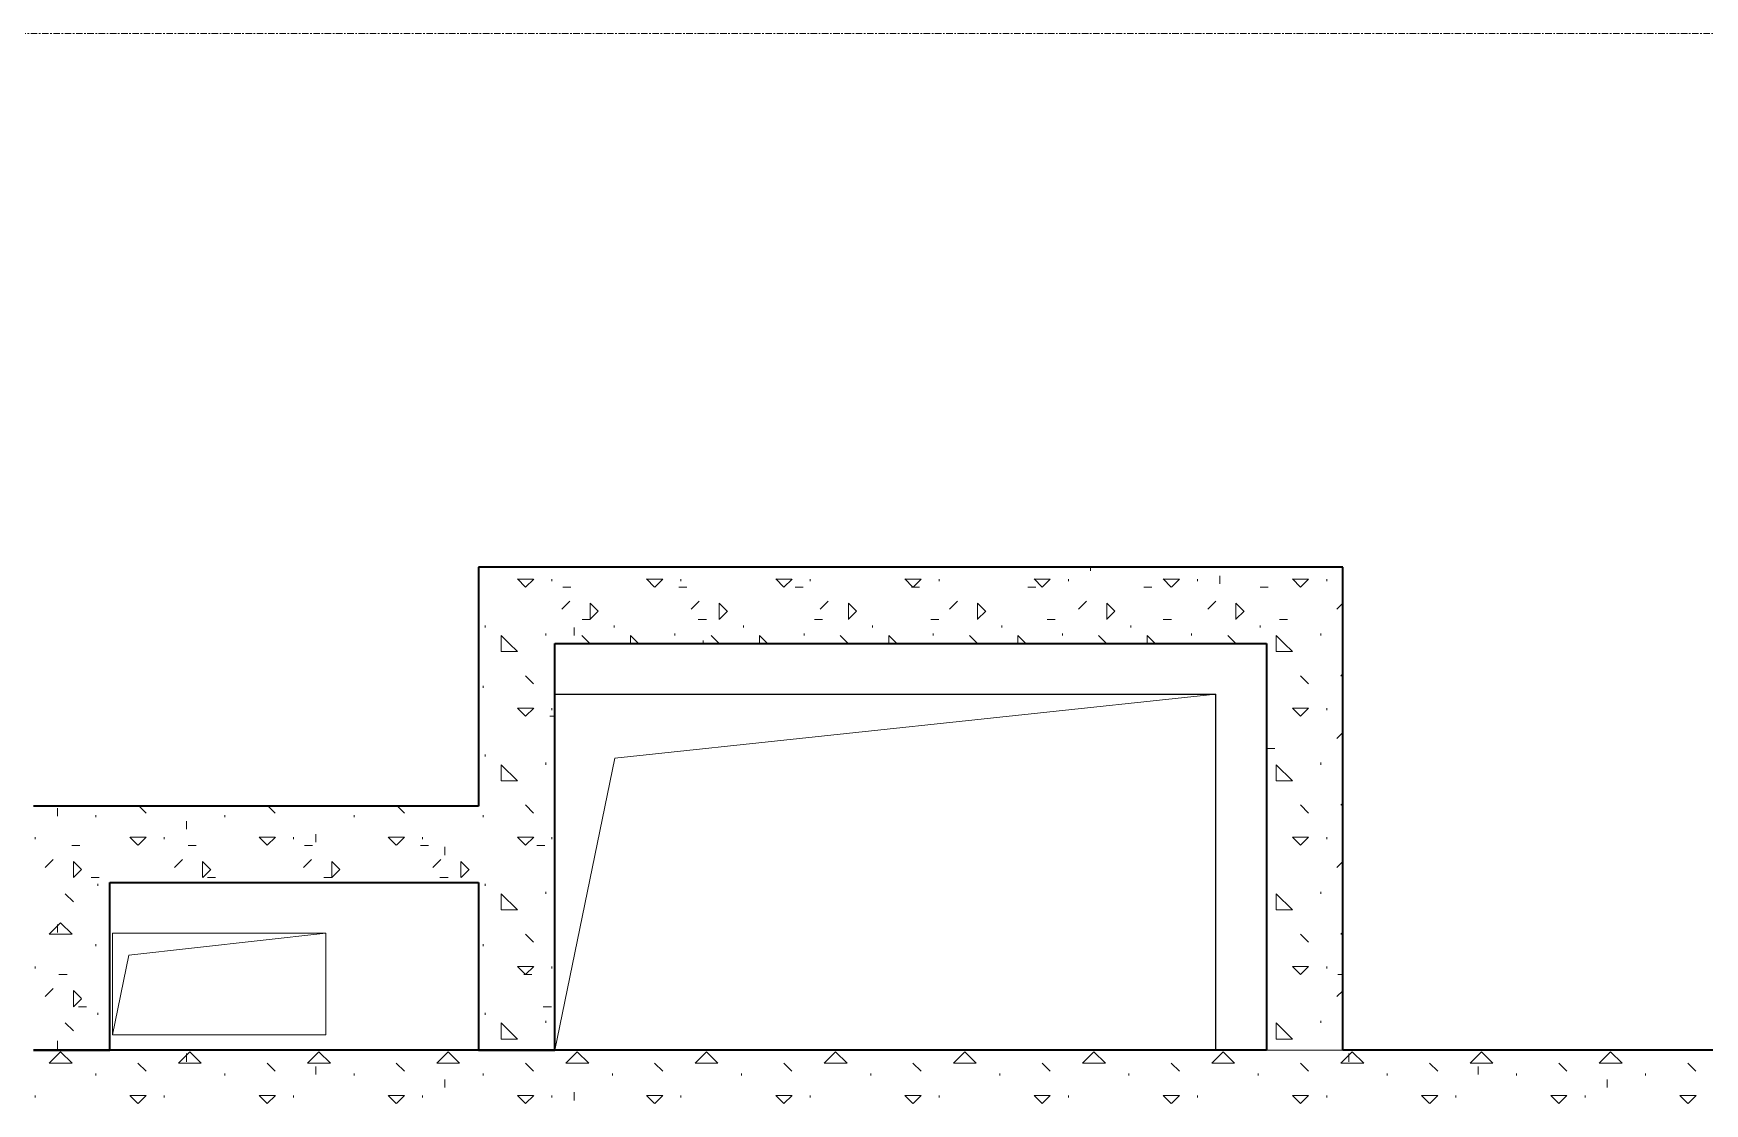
# Model space of a CAD drawing. Header units: millimetres. Extents: x -4948 to 42228, y -4856 to 69378.
# Drawn here: x 31084 to 34370, y 48387 to 50492 of the extents above; entities that cross this region are included whole.
import ezdxf

# ---------------------------------------------------------------- set-up
doc = ezdxf.new("R2010")
doc.units = ezdxf.units.MM
doc.linetypes.add('Линия сетки', pattern=[22.225, 12.7, -3.175, 3.175, -3.175])
for name, color, linetype, lineweight in [('A-DETL', 90, 'Continuous', 9), ('A-DETL-THIN', 151, 'Continuous', 13), ('A-FLOR', 192, 'Continuous', 13), ('A-WALL', 113, 'Continuous', 13), ('A-WALL-PATT', 111, 'Continuous', 13), ('I-WALL', 2, 'Continuous', 13), ('S-GRID', 1, 'Continuous', 30)]:
    doc.layers.add(name, color=color, linetype=linetype, lineweight=lineweight)

# ---------------------------------------------------------------- blocks, each defined once
blk = doc.blocks.new('27ELB-RD-AR-0000-BIM_rvt-1-1 этаж отм_ _0_000 лотки')
at = {"layer": 'A-DETL', "color": 252}
for p, q in [((32108.9, 48492.1), (32108.9, 49192.1)), ((32108.9, 49192.1), (33408.9, 49192.1)), ((32226.9, 49066.8), (33408.9, 49192.1)), ((33408.9, 48492.1), (33408.9, 49192.1)), ((32108.9, 48492.1), (32226.9, 49066.8)), ((32108.9, 48492.1), (33408.9, 48492.1))]:
    blk.add_line(p, q, dxfattribs=at)
at = {"layer": 'A-DETL-THIN', "color": 252, "lineweight": 9}
for p, q in [((31239.2, 48722.5), (31659.2, 48722.5)), ((31239.2, 48522.5), (31239.2, 48722.5)), ((31271.4, 48679.2), (31659.2, 48722.5)), ((31659.2, 48722.5), (31659.2, 48522.5)), ((31239.2, 48522.5), (31271.4, 48679.2)), ((31659.2, 48522.5), (31239.2, 48522.5))]:
    blk.add_line(p, q, dxfattribs=at)
at = {"layer": 'A-WALL', "color": 252, "lineweight": 9}
blk.add_line((33508.9, 48492.1), (33658.9, 48492.1), dxfattribs=at)
at = {"layer": 'A-WALL-PATT', "color": 252, "linetype": 'Continuous', "lineweight": 9}
for p, q in [((33162.9, 49434.7), (33162.9, 49442.1)), ((32051.5, 49403.1), (32035.6, 49419)), ((32035.8, 49418.9), (32067.5, 49418.9)), ((32051.7, 49403.1), (32067.6, 49418.9)), ((32103.2, 49414.9), (32103.2, 49418.9)), ((32124.7, 49403), (32140.5, 49403)), ((32305.5, 49403.1), (32289.6, 49419)), ((32289.8, 49418.9), (32321.5, 49418.9)), ((32305.7, 49403.1), (32321.6, 49418.9)), ((32353.2, 49403), (32369.1, 49403)), ((32357.2, 49414.9), (32357.2, 49418.9)), ((32559.5, 49403.1), (32543.6, 49419)), ((32543.8, 49418.9), (32575.5, 49418.9)), ((32559.7, 49403.1), (32575.6, 49418.9)), ((32581.8, 49403), (32597.7, 49403)), ((32611.2, 49414.9), (32611.2, 49418.9)), ((32813.5, 49403.1), (32797.6, 49419)), ((32797.8, 49418.9), (32829.5, 49418.9)), ((32810.4, 49403), (32826.3, 49403)), ((32813.7, 49403.1), (32829.6, 49418.9)), ((32865.2, 49414.9), (32865.2, 49418.9)), ((33039.1, 49403), (33054.9, 49403)), ((33067.5, 49403.1), (33051.6, 49419)), ((33051.8, 49418.9), (33083.5, 49418.9)), ((33067.7, 49403.1), (33083.6, 49418.9)), ((33119.2, 49414.9), (33119.2, 49418.9)), ((33267.6, 49403), (33283.5, 49403)), ((33321.5, 49403.1), (33305.6, 49419)), ((33305.7, 49418.9), (33337.5, 49418.9)), ((33321.7, 49403.1), (33337.6, 49418.9)), ((33373.2, 49414.9), (33373.2, 49418.9)), ((33416.9, 49409.3), (33416.9, 49425.2)), ((33496.2, 49403), (33512.1, 49403)), ((33575.5, 49403.1), (33559.6, 49419)), ((33559.8, 49418.9), (33591.5, 49418.9)), ((33575.7, 49403.1), (33591.6, 49418.9)), ((33627.2, 49414.9), (33627.2, 49418.9)), ((32123.1, 49359.4), (32139, 49375.3)), ((32194.3, 49355.5), (32178.5, 49371.4)), ((32178.6, 49339.5), (32178.6, 49371.2)), ((32377.1, 49359.4), (32393, 49375.3)), ((32448.3, 49355.5), (32432.5, 49371.4)), ((32432.6, 49339.5), (32432.6, 49371.2)), ((32631.1, 49359.4), (32647, 49375.3)), ((32702.3, 49355.5), (32686.5, 49371.4)), ((32686.6, 49339.5), (32686.6, 49371.2)), ((32885.1, 49359.4), (32901, 49375.3)), ((32956.3, 49355.5), (32940.5, 49371.4)), ((32940.6, 49339.5), (32940.6, 49371.2)), ((33139.1, 49359.4), (33155, 49375.3)), ((33210.3, 49355.5), (33194.5, 49371.4)), ((33194.6, 49339.5), (33194.6, 49371.2)), ((33393.1, 49359.4), (33409, 49375.3)), ((33464.3, 49355.5), (33448.5, 49371.4)), ((33448.6, 49339.5), (33448.6, 49371.2)), ((33647.1, 49359.4), (33658.9, 49371.1)), ((31972.2, 49323.6), (31972.2, 49327.6)), ((32162.8, 49339.5), (32178.6, 49339.5)), ((32178.7, 49339.6), (32194.6, 49355.4)), ((32226.2, 49323.6), (32226.2, 49327.6)), ((32391.3, 49339.5), (32407.2, 49339.5)), ((32432.7, 49339.6), (32448.6, 49355.4)), ((32480.2, 49323.6), (32480.2, 49327.6)), ((32620, 49339.5), (32635.8, 49339.5)), ((32686.7, 49339.6), (32702.6, 49355.4)), ((32734.2, 49323.6), (32734.2, 49327.6)), ((32848.6, 49339.5), (32864.4, 49339.5)), ((32940.7, 49339.6), (32956.6, 49355.4)), ((32988.2, 49323.6), (32988.2, 49327.6)), ((33077.1, 49339.5), (33093, 49339.5)), ((33194.7, 49339.6), (33210.6, 49355.4)), ((33242.2, 49323.6), (33242.2, 49327.6)), ((33305.7, 49339.5), (33321.6, 49339.5)), ((33448.7, 49339.6), (33464.6, 49355.4)), ((33496.2, 49323.6), (33496.2, 49327.6)), ((33534.3, 49339.5), (33550.2, 49339.5)), ((32004, 49292.1), (32004, 49307.7)), ((32019.6, 49292.1), (32004, 49307.7)), ((32091.3, 49307.7), (32091.3, 49311.7)), ((32146.9, 49307.7), (32146.9, 49323.6)), ((32178.3, 49292.1), (32162.6, 49307.9)), ((32258, 49292.1), (32258, 49307.7)), ((32273.6, 49292.1), (32258, 49307.7)), ((32345.3, 49307.7), (32345.3, 49311.7)), ((32400.9, 49292.1), (32400.9, 49298.2)), ((32432.3, 49292.1), (32416.6, 49307.9)), ((32512, 49292.1), (32512, 49307.7)), ((32527.6, 49292.1), (32512, 49307.7)), ((32599.3, 49307.7), (32599.3, 49311.7)), ((32686.3, 49292.1), (32670.6, 49307.9)), ((32766, 49292.1), (32766, 49307.7)), ((32781.6, 49292.1), (32766, 49307.7)), ((32853.3, 49307.7), (32853.3, 49311.7)), ((32940.3, 49292.1), (32924.6, 49307.9)), ((33020, 49292.1), (33020, 49307.7)), ((33035.6, 49292.1), (33020, 49307.7)), ((33107.3, 49307.7), (33107.3, 49311.7)), ((33194.3, 49292.1), (33178.6, 49307.9)), ((33274, 49292.1), (33274, 49307.7)), ((33289.6, 49292.1), (33274, 49307.7)), ((33361.3, 49307.7), (33361.3, 49311.7)), ((33448.3, 49292.1), (33432.6, 49307.9)), ((33528, 49292.1), (33528, 49307.7)), ((33543.6, 49292.1), (33528, 49307.7)), ((33615.3, 49307.7), (33615.3, 49311.7)), ((32004, 49276), (32004, 49292.1)), ((32004, 49276), (32035.8, 49276)), ((32035.7, 49276), (32019.6, 49292.1)), ((33528, 49276), (33528, 49292.1)), ((33528, 49276), (33559.8, 49276)), ((33559.7, 49276), (33543.6, 49292.1)), ((33655, 49228.3), (33658.9, 49232.2)), ((31968.3, 49204.6), (31968.3, 49208.5)), ((32067.3, 49212.6), (32051.5, 49228.5)), ((33591.3, 49212.6), (33575.5, 49228.5)), ((33655, 49228.4), (33658.9, 49228.4)), ((32051.5, 49149.1), (32035.6, 49165)), ((32035.8, 49164.9), (32067.5, 49164.9)), ((32051.7, 49149.1), (32067.6, 49164.9)), ((32103.2, 49160.9), (32103.2, 49164.9)), ((33575.5, 49149.1), (33559.6, 49165)), ((33559.8, 49164.9), (33591.5, 49164.9)), ((33575.7, 49149.1), (33591.6, 49164.9)), ((33627.2, 49160.9), (33627.2, 49164.9)), ((32099.2, 49149), (32108.9, 49149)), ((33647.1, 49105.4), (33658.9, 49117.1)), ((31972.2, 49069.6), (31972.2, 49073.6)), ((33508.9, 49085.5), (33524.8, 49085.5)), ((32004, 49022), (32004, 49053.7)), ((32035.7, 49022), (32004, 49053.7)), ((32091.3, 49053.7), (32091.3, 49057.7)), ((33528, 49022), (33528, 49053.7)), ((33559.7, 49022), (33528, 49053.7)), ((33615.3, 49053.7), (33615.3, 49057.7)), ((32004, 49022), (32035.8, 49022)), ((33528, 49022), (33559.8, 49022)), ((31130.9, 48952.1), (31130.9, 48968)), ((31305.3, 48958.6), (31291.8, 48972.1)), ((31559.3, 48958.6), (31545.8, 48972.1)), ((31813.3, 48958.6), (31799.8, 48972.1)), ((32067.3, 48958.6), (32051.5, 48974.5)), ((33591.3, 48958.6), (33575.5, 48974.5)), ((33655, 48974.3), (33658.9, 48978.2)), ((33655, 48974.4), (33658.9, 48974.4)), ((31206.3, 48950.6), (31206.3, 48954.5)), ((31384.9, 48926.7), (31384.9, 48942.6)), ((31460.3, 48950.6), (31460.3, 48954.5)), ((31714.3, 48950.6), (31714.3, 48954.5)), ((31968.3, 48950.6), (31968.3, 48954.5)), ((31087.2, 48906.9), (31087.2, 48910.9)), ((31289.5, 48895.1), (31273.6, 48911)), ((31273.8, 48910.9), (31305.5, 48910.9)), ((31289.7, 48895.1), (31305.6, 48910.9)), ((31341.2, 48906.9), (31341.2, 48910.9)), ((31543.5, 48895.1), (31527.6, 48911)), ((31527.8, 48910.9), (31559.5, 48910.9)), ((31543.7, 48895.1), (31559.6, 48910.9)), ((31595.2, 48906.9), (31595.2, 48910.9)), ((31638.9, 48901.3), (31638.9, 48917.2)), ((31797.5, 48895.1), (31781.6, 48911)), ((31781.8, 48910.9), (31813.5, 48910.9)), ((31797.7, 48895.1), (31813.6, 48910.9)), ((31849.2, 48906.9), (31849.2, 48910.9)), ((32051.5, 48895.1), (32035.6, 48911)), ((32035.8, 48910.9), (32067.5, 48910.9)), ((32051.7, 48895.1), (32067.6, 48910.9)), ((32103.2, 48906.9), (32103.2, 48910.9)), ((33575.5, 48895.1), (33559.6, 48911)), ((33559.8, 48910.9), (33591.5, 48910.9)), ((33575.7, 48895.1), (33591.6, 48910.9)), ((33627.2, 48906.9), (33627.2, 48910.9)), ((31159.5, 48895), (31175.3, 48895)), ((31388, 48895), (31403.9, 48895)), ((31616.7, 48895), (31632.5, 48895)), ((31845.2, 48895), (31861.1, 48895)), ((31892.9, 48875.9), (31892.9, 48891.8)), ((32073.8, 48895), (32089.7, 48895)), ((31107.1, 48851.4), (31123, 48867.3)), ((31178.3, 48847.5), (31162.5, 48863.4)), ((31162.6, 48831.5), (31162.6, 48863.2)), ((31162.7, 48831.6), (31178.6, 48847.4)), ((31361.1, 48851.4), (31377, 48867.3)), ((31432.3, 48847.5), (31416.5, 48863.4)), ((31416.6, 48831.5), (31416.6, 48863.2)), ((31416.7, 48831.6), (31432.6, 48847.4)), ((31615.1, 48851.4), (31631, 48867.3)), ((31686.3, 48847.5), (31670.5, 48863.4)), ((31670.6, 48831.5), (31670.6, 48863.2)), ((31670.7, 48831.6), (31686.6, 48847.4)), ((31869.1, 48851.4), (31885, 48867.3)), ((31940.3, 48847.5), (31924.5, 48863.4)), ((31924.6, 48831.5), (31924.6, 48863.2)), ((31924.7, 48831.6), (31940.6, 48847.4)), ((33647.1, 48851.4), (33658.9, 48863.1)), ((31197.5, 48831.5), (31213.4, 48831.5)), ((31210.2, 48815.6), (31210.2, 48819.6)), ((31426.2, 48831.5), (31442, 48831.5)), ((31654.8, 48831.5), (31670.6, 48831.5)), ((31883.3, 48831.5), (31899.2, 48831.5)), ((31972.2, 48815.6), (31972.2, 48819.6)), ((32091.3, 48799.7), (32091.3, 48803.7)), ((33615.3, 48799.7), (33615.3, 48803.7)), ((31162.5, 48784), (31146.6, 48799.9)), ((32004, 48768), (32004, 48799.7)), ((32035.7, 48768), (32004, 48799.7)), ((33528, 48768), (33528, 48799.7)), ((33559.7, 48768), (33528, 48799.7)), ((31115, 48720.3), (31137.4, 48742.8)), ((31130.9, 48723.5), (31130.9, 48739.4)), ((31159.9, 48720.3), (31137.4, 48742.8)), ((32004, 48768), (32035.8, 48768)), ((33528, 48768), (33559.8, 48768)), ((31115, 48720.4), (31159.9, 48720.4)), ((32067.3, 48704.6), (32051.5, 48720.5)), ((33591.3, 48704.6), (33575.5, 48720.5)), ((33655, 48720.3), (33658.9, 48724.2)), ((33655, 48720.4), (33658.9, 48720.4)), ((31206.3, 48696.6), (31206.3, 48700.5)), ((31968.3, 48696.6), (31968.3, 48700.5)), ((31087.2, 48652.9), (31087.2, 48656.9)), ((31134, 48641), (31149.9, 48641)), ((32051.5, 48641.1), (32035.6, 48657)), ((32035.8, 48656.9), (32067.5, 48656.9)), ((32048.5, 48641), (32064.3, 48641)), ((32051.7, 48641.1), (32067.6, 48656.9)), ((32103.2, 48652.9), (32103.2, 48656.9)), ((33575.5, 48641.1), (33559.6, 48657)), ((33559.8, 48656.9), (33591.5, 48656.9)), ((33575.7, 48641.1), (33591.6, 48656.9)), ((33627.2, 48652.9), (33627.2, 48656.9)), ((33648.7, 48641), (33658.9, 48641)), ((31107.1, 48597.4), (31123, 48613.3)), ((31178.3, 48593.5), (31162.5, 48609.4)), ((31162.6, 48577.5), (31162.6, 48609.2)), ((33647.1, 48597.4), (33658.9, 48609.1)), ((31162.7, 48577.6), (31178.6, 48593.4)), ((31172.2, 48577.5), (31188, 48577.5)), ((32086.5, 48577.5), (32102.4, 48577.5)), ((31162.5, 48530), (31146.6, 48545.9)), ((31210.2, 48561.6), (31210.2, 48565.6)), ((31972.2, 48561.6), (31972.2, 48565.6)), ((32004, 48514), (32004, 48545.7)), ((32035.7, 48514), (32004, 48545.7)), ((32091.3, 48545.7), (32091.3, 48549.7)), ((33528, 48514), (33528, 48545.7)), ((33559.7, 48514), (33528, 48545.7)), ((33615.3, 48545.7), (33615.3, 48549.7)), ((31130.9, 48494.9), (31130.9, 48510.8)), ((32004, 48514), (32035.8, 48514)), ((33528, 48514), (33559.8, 48514)), ((31115, 48466.3), (31137.4, 48488.8)), ((31159.9, 48466.3), (31137.4, 48488.8)), ((31369, 48466.3), (31391.4, 48488.8)), ((31384.9, 48469.5), (31384.9, 48485.4)), ((31413.9, 48466.3), (31391.4, 48488.8)), ((31623, 48466.3), (31645.4, 48488.8)), ((31667.9, 48466.3), (31645.4, 48488.8)), ((31877, 48466.3), (31899.4, 48488.8)), ((31921.9, 48466.3), (31899.4, 48488.8)), ((32131, 48466.3), (32153.4, 48488.8)), ((32175.9, 48466.3), (32153.4, 48488.8)), ((32385, 48466.3), (32407.4, 48488.8)), ((32429.9, 48466.3), (32407.4, 48488.8)), ((32639, 48466.3), (32661.4, 48488.8)), ((32683.9, 48466.3), (32661.4, 48488.8)), ((32893, 48466.3), (32915.4, 48488.8)), ((32937.9, 48466.3), (32915.4, 48488.8)), ((33147, 48466.3), (33169.4, 48488.8)), ((33191.9, 48466.3), (33169.4, 48488.8)), ((33401, 48466.3), (33423.4, 48488.8)), ((33445.9, 48466.3), (33423.4, 48488.8)), ((33655, 48466.3), (33677.4, 48488.8)), ((33670.9, 48469.5), (33670.9, 48485.4)), ((33699.9, 48466.3), (33677.4, 48488.8)), ((33909, 48466.3), (33931.4, 48488.8)), ((33953.9, 48466.3), (33931.4, 48488.8)), ((34163, 48466.3), (34185.4, 48488.8)), ((34207.9, 48466.3), (34185.4, 48488.8)), ((31115, 48466.4), (31159.9, 48466.4)), ((31206.3, 48442.6), (31206.3, 48446.5)), ((31305.3, 48450.6), (31289.5, 48466.5)), ((31369, 48466.4), (31413.9, 48466.4)), ((31460.3, 48442.6), (31460.3, 48446.5)), ((31559.3, 48450.6), (31543.5, 48466.5)), ((31623, 48466.4), (31667.9, 48466.4)), ((31638.9, 48444.1), (31638.9, 48460)), ((31714.3, 48442.6), (31714.3, 48446.5)), ((31813.3, 48450.6), (31797.5, 48466.5)), ((31877, 48466.4), (31921.9, 48466.4)), ((31968.3, 48442.6), (31968.3, 48446.5)), ((32067.3, 48450.6), (32051.5, 48466.5)), ((32131, 48466.4), (32175.9, 48466.4)), ((32222.3, 48442.6), (32222.3, 48446.5)), ((32321.3, 48450.6), (32305.5, 48466.5)), ((32385, 48466.4), (32429.9, 48466.4)), ((32476.3, 48442.6), (32476.3, 48446.5)), ((32575.3, 48450.6), (32559.5, 48466.5)), ((32639, 48466.4), (32683.9, 48466.4)), ((32730.3, 48442.6), (32730.3, 48446.5)), ((32829.3, 48450.6), (32813.5, 48466.5)), ((32893, 48466.4), (32937.9, 48466.4)), ((32984.3, 48442.6), (32984.3, 48446.5)), ((33083.3, 48450.6), (33067.5, 48466.5)), ((33147, 48466.4), (33191.9, 48466.4)), ((33238.3, 48442.6), (33238.3, 48446.5)), ((33337.3, 48450.6), (33321.5, 48466.5)), ((33401, 48466.4), (33445.9, 48466.4)), ((33492.3, 48442.6), (33492.3, 48446.5)), ((33591.3, 48450.6), (33575.5, 48466.5)), ((33655, 48466.4), (33699.9, 48466.4)), ((33746.3, 48442.6), (33746.3, 48446.5)), ((33845.3, 48450.6), (33829.5, 48466.5)), ((33909, 48466.4), (33953.9, 48466.4)), ((33924.9, 48444.1), (33924.9, 48460)), ((34000.3, 48442.6), (34000.3, 48446.5)), ((34099.3, 48450.6), (34083.5, 48466.5)), ((34163, 48466.4), (34207.9, 48466.4)), ((34254.3, 48442.6), (34254.3, 48446.5)), ((34353.3, 48450.6), (34337.5, 48466.5)), ((31892.9, 48418.7), (31892.9, 48434.6)), ((32146.9, 48393.3), (32146.9, 48409.2)), ((34178.9, 48418.7), (34178.9, 48434.6)), ((31087.2, 48398.9), (31087.2, 48402.9)), ((31283.9, 48392.7), (31273.6, 48403)), ((31273.8, 48402.9), (31283.9, 48402.9)), ((31283.9, 48402.9), (31305.5, 48402.9)), ((31289.5, 48387.1), (31283.9, 48392.7)), ((31289.7, 48387.1), (31305.6, 48402.9)), ((31341.2, 48398.9), (31341.2, 48402.9)), ((31543.5, 48387.1), (31527.6, 48403)), ((31527.8, 48402.9), (31559.5, 48402.9)), ((31543.7, 48387.1), (31559.6, 48402.9)), ((31595.2, 48398.9), (31595.2, 48402.9)), ((31797.5, 48387.1), (31781.6, 48403)), ((31781.8, 48402.9), (31813.5, 48402.9)), ((31797.7, 48387.1), (31813.6, 48402.9)), ((31849.2, 48398.9), (31849.2, 48402.9)), ((32051.5, 48387.1), (32035.6, 48403)), ((32035.8, 48402.9), (32067.5, 48402.9)), ((32051.7, 48387.1), (32067.6, 48402.9)), ((32103.2, 48398.9), (32103.2, 48402.9)), ((32305.5, 48387.1), (32289.6, 48403)), ((32289.8, 48402.9), (32321.5, 48402.9)), ((32305.7, 48387.1), (32321.6, 48402.9)), ((32357.2, 48398.9), (32357.2, 48402.9)), ((32559.5, 48387.1), (32543.6, 48403)), ((32543.8, 48402.9), (32575.5, 48402.9)), ((32559.7, 48387.1), (32575.6, 48402.9)), ((32611.2, 48398.9), (32611.2, 48402.9)), ((32813.5, 48387.1), (32797.6, 48403)), ((32797.8, 48402.9), (32829.5, 48402.9)), ((32813.7, 48387.1), (32829.6, 48402.9)), ((32865.2, 48398.9), (32865.2, 48402.9)), ((33067.5, 48387.1), (33051.6, 48403)), ((33051.8, 48402.9), (33083.5, 48402.9)), ((33067.7, 48387.1), (33083.6, 48402.9)), ((33119.2, 48398.9), (33119.2, 48402.9)), ((33321.5, 48387.1), (33305.6, 48403)), ((33305.7, 48402.9), (33337.5, 48402.9)), ((33321.7, 48387.1), (33337.6, 48402.9)), ((33373.2, 48398.9), (33373.2, 48402.9)), ((33575.5, 48387.1), (33559.6, 48403)), ((33559.8, 48402.9), (33591.5, 48402.9)), ((33575.7, 48387.1), (33591.6, 48402.9)), ((33627.2, 48398.9), (33627.2, 48402.9)), ((33829.5, 48387.1), (33813.6, 48403)), ((33813.8, 48402.9), (33845.5, 48402.9)), ((33829.7, 48387.1), (33845.6, 48402.9)), ((33881.2, 48398.9), (33881.2, 48402.9)), ((34083.5, 48387.1), (34067.6, 48403)), ((34067.8, 48402.9), (34099.5, 48402.9)), ((34083.7, 48387.1), (34099.6, 48402.9)), ((34135.2, 48398.9), (34135.2, 48402.9)), ((34337.5, 48387.1), (34321.6, 48403)), ((34321.8, 48402.9), (34353.5, 48402.9)), ((34337.7, 48387.1), (34353.6, 48402.9))]:
    blk.add_line(p, q, dxfattribs=at)
at = {"layer": 'I-WALL', "color": 252, "lineweight": 35}
for p, q in [((33658.9, 49442.1), (31958.9, 49442.1)), ((31958.9, 49442.1), (31958.9, 49292.1)), ((33658.9, 49292.1), (33658.9, 49442.1)), ((31958.9, 49292.1), (31958.9, 48972.1)), ((32108.9, 48492.1), (32108.9, 49292.1)), ((32108.9, 49292.1), (33508.9, 49292.1)), ((33508.9, 49292.1), (33508.9, 48492.1)), ((33658.9, 48492.1), (33658.9, 49292.1)), ((31233.9, 48972.1), (31083.9, 48972.1)), ((31958.9, 48972.1), (31233.9, 48972.1)), ((31233.9, 48492.1), (31233.9, 48822.1)), ((31233.9, 48822.1), (31958.9, 48822.1)), ((31958.9, 48822.1), (31958.9, 48492.1)), ((31283.9, 48492.1), (31083.9, 48492.1)), ((31083.9, 48492.1), (31233.9, 48492.1)), ((33508.9, 48492.1), (31283.9, 48492.1)), ((31958.9, 48492.1), (32108.9, 48492.1)), ((37084, 48492.1), (33658.9, 48492.1))]:
    blk.add_line(p, q, dxfattribs=at)
blk = doc.blocks.new('27ELB-RD-KR2-0000-BIM_rvt-1-1 этаж отм_ _0_000 лотки')
at = {"layer": 'A-FLOR', "color": 252, "lineweight": 15}
for p, q in [((32108.9, 49191.6), (33408.6, 49191.6)), ((33408.6, 49191.6), (33408.6, 48492.1)), ((31239.2, 48722.5), (31659.2, 48722.5)), ((31239.2, 48522.5), (31239.2, 48722.5)), ((31659.2, 48722.5), (31659.2, 48522.5)), ((31659.2, 48522.5), (31239.2, 48522.5))]:
    blk.add_line(p, q, dxfattribs=at)
at = {"layer": 'S-GRID', "color": 252, "linetype": 'Линия сетки', "lineweight": 9}
blk.add_line((-4948, 50492.1), (41228.1, 50492.1), dxfattribs=at)

msp = doc.modelspace()

# ---------------------------------------------------------------- block references
at = {"lineweight": 5}
for name in ['27ELB-RD-KR2-0000-BIM_rvt-1-1 этаж отм_ _0_000 лотки', '27ELB-RD-AR-0000-BIM_rvt-1-1 этаж отм_ _0_000 лотки']:
    msp.add_blockref(name, (0, 0), dxfattribs=at)

doc.saveas('drawing.dxf')
